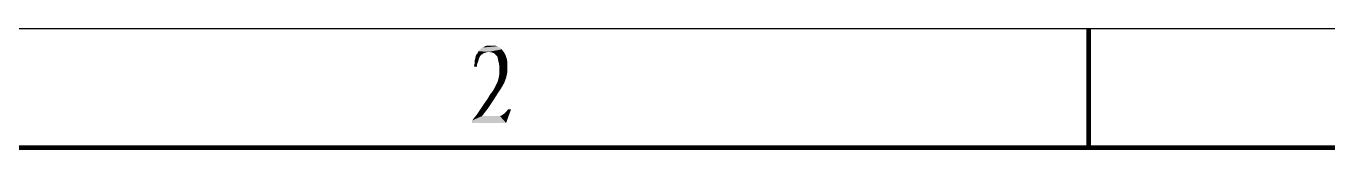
# Model space of a CAD drawing. Header units: millimetres. Extents: x 336 to 634, y 189 to 399.
# Drawn here: x 391 to 445.6, y 189.1 to 194.3 of the extents above; entities that cross this region are included whole.
import ezdxf

# ---------------------------------------------------------------- set-up
doc = ezdxf.new("R2010")
doc.units = ezdxf.units.MM

msp = doc.modelspace()

# ---------------------------------------------------------------- linework, layer by layer
at = {"color": 7, "linetype": 'Continuous'}
msp.add_line((361.54993, 194.17685), (628.54993, 194.17685), dxfattribs=at)
at = {"color": 7, "linetype": 'Continuous', "const_width": 0.2}
msp.add_lwpolyline([(435.54993, 194.17685), (435.54993, 189.17685)], dxfattribs=at)
at = {"color": 3, "linetype": 'Continuous', "const_width": 0.2}
msp.add_lwpolyline([(336.54993, 189.17685), (633.54993, 189.17685)], dxfattribs=at)
at = {"color": 3, "linetype": 'Continuous'}
for points in [[(410.40865, 193.19391), (409.94198, 193.14206), (409.96791, 193.21983)], [(410.40865, 193.19391), (410.30495, 193.16798), (409.94198, 193.14206)], [(409.94198, 193.14206), (410.30495, 193.16798), (410.20124, 193.14206)], [(409.96791, 193.21983), (409.99384, 193.24576), (410.95309, 193.29761)], [(410.40865, 193.19391), (409.96791, 193.21983), (410.95309, 193.29761)], [(410.95309, 193.29761), (409.99384, 193.24576), (410.07161, 193.32354)], [(410.84939, 193.37539), (410.07161, 193.32354), (410.14939, 193.37539)], [(410.07161, 193.32354), (410.84939, 193.37539), (410.95309, 193.29761)], [(410.77161, 193.42724), (410.14939, 193.37539), (410.25309, 193.42724)], [(410.14939, 193.37539), (410.77161, 193.42724), (410.84939, 193.37539)], [(410.51235, 193.45317), (410.69384, 193.45317), (410.25309, 193.42724)], [(410.51235, 193.45317), (410.25309, 193.42724), (410.33087, 193.45317)], [(410.25309, 193.42724), (410.69384, 193.45317), (410.77161, 193.42724)], [(410.40865, 193.19391), (410.95309, 193.29761), (411.03087, 193.19391)], [(411.03087, 193.19391), (410.53828, 193.16798), (410.40865, 193.19391)], [(410.61606, 193.14206), (410.53828, 193.16798), (411.03087, 193.19391)], [(410.69384, 193.06428), (410.61606, 193.14206), (411.03087, 193.19391)], [(410.69384, 193.06428), (411.03087, 193.19391), (411.10865, 193.06428)], [(409.91606, 192.67539), (409.78643, 192.57169), (409.81235, 192.70132)], [(409.78643, 192.57169), (409.91606, 192.67539), (409.91606, 192.57169)], [(409.99384, 192.90872), (409.81235, 192.80502), (409.83828, 192.90872)], [(409.81235, 192.80502), (409.99384, 192.90872), (409.96791, 192.80502)], [(409.96791, 192.80502), (409.81235, 192.70132), (409.81235, 192.80502)], [(409.81235, 192.70132), (409.96791, 192.80502), (409.91606, 192.67539)], [(410.04569, 193.01243), (409.83828, 192.90872), (409.86421, 193.01243)], [(409.83828, 192.90872), (410.04569, 193.01243), (409.99384, 192.90872)], [(410.12347, 193.0902), (409.86421, 193.01243), (409.89013, 193.0902)], [(409.86421, 193.01243), (410.12347, 193.0902), (410.04569, 193.01243)], [(410.20124, 193.14206), (409.89013, 193.0902), (409.94198, 193.14206)], [(409.89013, 193.0902), (410.20124, 193.14206), (410.12347, 193.0902)], [(411.10865, 193.06428), (410.77161, 192.9865), (410.69384, 193.06428)], [(410.77161, 192.9865), (411.10865, 193.06428), (411.1605, 192.90872)], [(411.1605, 192.90872), (410.79754, 192.85687), (410.77161, 192.9865)], [(410.82347, 192.75317), (410.79754, 192.85687), (411.1605, 192.90872)], [(410.82347, 192.75317), (411.1605, 192.90872), (411.18643, 192.75317)], [(411.18643, 192.75317), (410.84939, 192.59761), (410.82347, 192.75317)], [(410.84939, 192.59761), (411.18643, 192.75317), (411.18643, 192.54576)], [(411.13458, 192.10502), (410.77161, 191.92354), (410.82347, 192.10502)], [(410.77161, 191.92354), (411.13458, 192.10502), (411.0568, 191.89761)], [(410.82347, 192.10502), (410.84939, 192.26057), (411.18643, 192.33835)], [(410.82347, 192.10502), (411.18643, 192.33835), (411.13458, 192.10502)], [(411.18643, 192.54576), (410.84939, 192.44206), (410.84939, 192.59761)], [(410.84939, 192.44206), (411.18643, 192.54576), (411.18643, 192.33835)], [(411.18643, 192.33835), (410.84939, 192.26057), (410.84939, 192.44206)], [(410.77161, 191.43094), (410.4605, 191.40502), (410.56421, 191.53465)], [(410.92717, 191.66428), (410.56421, 191.53465), (410.64198, 191.66428)], [(410.56421, 191.53465), (410.92717, 191.66428), (410.77161, 191.43094)], [(410.64198, 191.66428), (410.69384, 191.76798), (411.0568, 191.89761)], [(410.64198, 191.66428), (411.0568, 191.89761), (410.92717, 191.66428)], [(411.0568, 191.89761), (410.69384, 191.76798), (410.77161, 191.92354)], [(410.38272, 190.83465), (410.07161, 190.80872), (410.22717, 191.04206)], [(410.59013, 191.14576), (410.22717, 191.04206), (410.3568, 191.22354)], [(410.22717, 191.04206), (410.59013, 191.14576), (410.38272, 190.83465)], [(410.3568, 191.22354), (410.4605, 191.40502), (410.77161, 191.43094)], [(410.3568, 191.22354), (410.77161, 191.43094), (410.59013, 191.14576)], [(410.12347, 190.49761), (409.70865, 190.31613), (409.91606, 190.57539)], [(410.12347, 190.49761), (410.87532, 190.49761), (409.70865, 190.31613)], [(409.70865, 190.21243), (409.70865, 190.31613), (410.87532, 190.49761)], [(411.13458, 190.21243), (409.70865, 190.21243), (410.87532, 190.49761)], [(409.91606, 190.57539), (410.07161, 190.80872), (410.38272, 190.83465)], [(409.91606, 190.57539), (410.38272, 190.83465), (410.12347, 190.49761)], [(411.13458, 190.21243), (410.87532, 190.49761), (410.97902, 190.54946)], [(410.97902, 190.54946), (411.0568, 190.60132), (411.34198, 190.7828)], [(410.97902, 190.54946), (411.34198, 190.7828), (411.13458, 190.21243)], [(411.0568, 190.60132), (411.13458, 190.67909), (411.34198, 190.7828)], [(411.34198, 190.7828), (411.13458, 190.67909), (411.21235, 190.7828)]]:
    msp.add_solid(points, dxfattribs=at)

doc.saveas('drawing.dxf')
